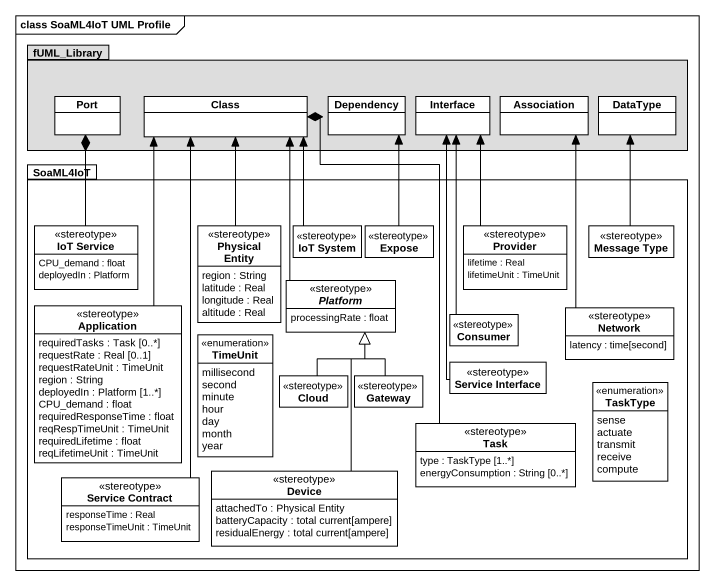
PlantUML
@startuml
mainframe class SoaML4IoT UML Profile
hide circle
hide empty members
package fUML_Library #DDDDDD {
  class "Port" as Port_ #FFFFFF
  class "Class" as Class_ #FFFFFF
  class Dependency #FFFFFF
  class "Interface" as Interface_ #FFFFFF
  class Association #FFFFFF
  class DataType #FFFFFF
}
package SoaML4IoT #FFFFFF {
  class "IoT Service" as IoT_Service <<stereotype>> #FFFFFF {
    CPU_demand : float
    deployedIn : Platform
  }
  class "Physical Entity" as Physical_Entity <<stereotype>> #FFFFFF {
    region : String
    latitude : Real
    longitude : Real
    altitude : Real
  }
  class "IoT System" as IoT_System <<stereotype>> #FFFFFF
  class Expose <<stereotype>> #FFFFFF
  class Provider <<stereotype>> #FFFFFF {
    lifetime : Real
    lifetimeUnit : TimeUnit
  }
  class "Message Type" as Message_Type <<stereotype>> #FFFFFF
  abstract class Platform <<stereotype>> #FFFFFF {
    processingRate : float
  }
  class Application <<stereotype>> #FFFFFF {
    requiredTasks : Task [0..*]
    requestRate : Real [0..1]
    requestRateUnit : TimeUnit
    region : String
    deployedIn : Platform [1..*]
    CPU_demand : float
    requiredResponseTime : float
    reqRespTimeUnit : TimeUnit
    requiredLifetime : float
    reqLifetimeUnit : TimeUnit
  }
  enum TimeUnit #FFFFFF {
    millisecond
    second
    minute
    hour
    day
    month
    year
  }
  class Consumer <<stereotype>> #FFFFFF
  class "Network" as Network_ <<stereotype>> #FFFFFF {
    latency : time[second]
  }
  class "Cloud" as Cloud_ <<stereotype>> #FFFFFF
  class Gateway <<stereotype>> #FFFFFF
  class "Service Interface" as Service_Interface <<stereotype>> #FFFFFF
  class Task <<stereotype>> #FFFFFF {
    type : TaskType [1..*]
    energyConsumption : String [0..*]
  }
  enum TaskType #FFFFFF {
    sense
    actuate
    transmit
    receive
    compute
  }
  class "Service Contract" as Service_Contract <<stereotype>> #FFFFFF {
    responseTime : Real
    responseTimeUnit : TimeUnit
  }
  class Device <<stereotype>> #FFFFFF {
    attachedTo : Physical Entity
    batteryCapacity : total current[ampere]
    residualEnergy : total current[ampere]
  }
}
IoT_Service -up-* Port_
Physical_Entity -up-> Class_
IoT_System -up-> Class_
Expose -up-> Dependency
Provider -up-> Interface_
Message_Type -up-> DataType
Platform -up-> Class_
Application -up-> Class_
Consumer -up-> Interface_
Network_ -up-> Association
Cloud_ -up-|> Platform
Gateway -up-|> Platform
Service_Interface -up-> Interface_
Task -up-* Class_
Service_Contract -up-> Class_
Device -up-|> Platform
@enduml
